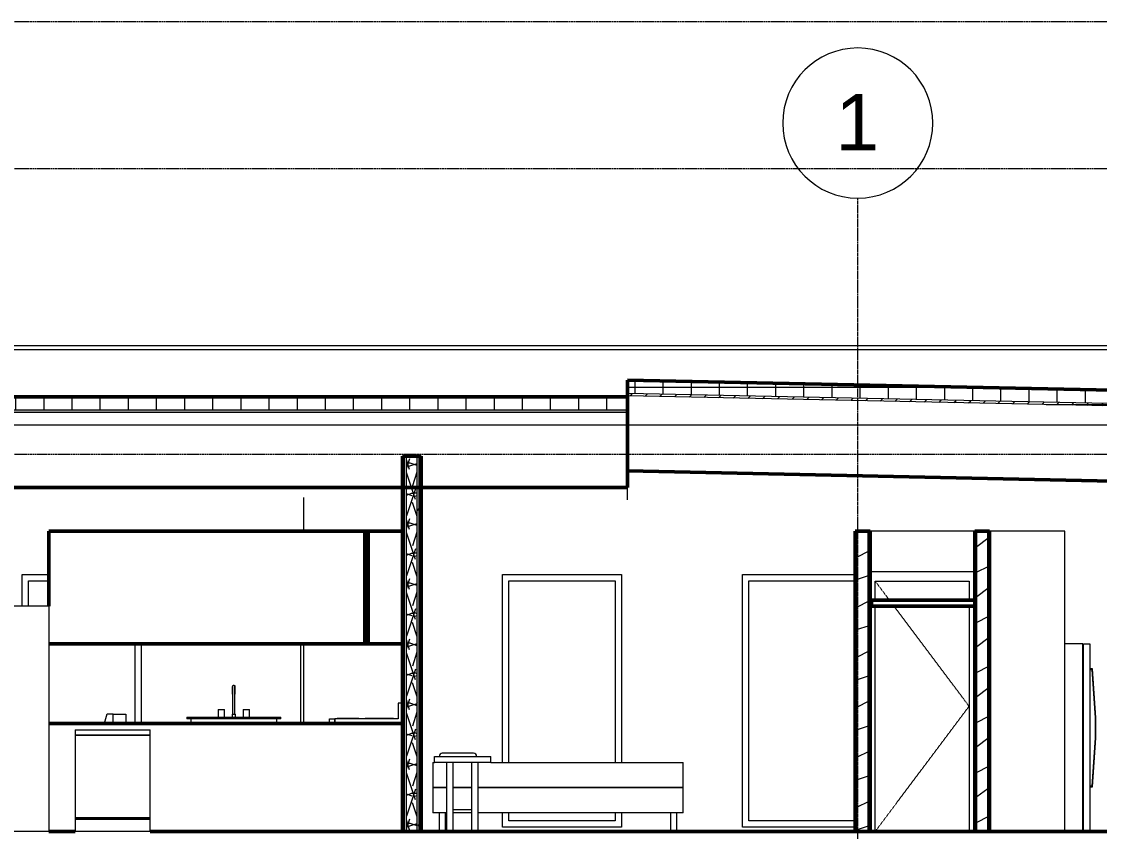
# Model space of a CAD drawing. Header units: inches. Extents: x 9609 to 15463, y -232 to 527.
# Drawn here: x 14373.2 to 14717.9, y 268 to 527 of the extents above; entities that cross this region are included whole.
import ezdxf

# ---------------------------------------------------------------- set-up
doc = ezdxf.new("R2010")
doc.units = ezdxf.units.IN
doc.header["$MEASUREMENT"] = 0
for name, pattern in [('Aligning Line 1_8_', [0.25, 0.125, -0.125]), ('Dash 1_16_', [0.125, 0.0625, -0.0625]), ('Grid Line 1_2_', [0.875, 0.5, -0.125, 0.125, -0.125])]:
    doc.linetypes.add(name, pattern=pattern)
for name, color, linetype, lineweight in [('0-3', 7, 'Continuous', 13), ('0-6', 90, 'Continuous', 5), ('A-DOOR-2', 250, 'Dash 1_16_', 9), ('A-DOOR-FRAM-1', 250, 'Continuous', 9), ('A-FLOR-1', 192, 'Continuous', 50), ('A-FLOR-LEVL-1', 51, 'Grid Line 1_2_', 9), ('A-GLAZ', 151, 'Continuous', 13), ('A-ROOF', 132, 'Continuous', 13), ('A-ROOF-1', 132, 'Continuous', 50), ('A-ROOF-PATT-1', 132, 'Continuous', 9), ('A-WALL', 113, 'Continuous', 13), ('A-WALL-1', 7, 'Continuous', 13), ('A-WALL-2', 10, 'Continuous', 50), ('A-WALL-PATT-1', 250, 'Continuous', 9), ('A-WALL-PATT-2', 253, 'Continuous', 9), ('G-ANNO-SYMB', 111, 'Aligning Line 1_8_', 9), ('G-ANNO-SYMB-1', 9, 'Aligning Line 1_8_', 9), ('G-ANNO-SYMB-2', 147, 'Aligning Line 1_8_', 9), ('I-FURN', 30, 'Continuous', 9), ('I-FURN-1', 250, 'Continuous', 9), ('I-WALL-1', 10, 'Continuous', 50), ('P-SANR-FIXT-1', 250, 'Continuous', 9), ('Q-CASE-1', 10, 'Continuous', 50), ('Q-SPCQ-1', 250, 'Continuous', 9), ('S-GRID-1', 1, 'Grid Line 1_2_', 9), ('S-GRID-IDEN', 1, 'Continuous', 9)]:
    doc.layers.add(name, color=color, linetype=linetype, lineweight=lineweight)
doc.styles.add('Arial_1', font='arial.ttf', dxfattribs={"height": 18})
pattern_1 = [(0, (3257.106, 59.024), (30.72, 7.68), [1.267, -21.773, 1.267, -21.773, -122.88]), (0, (3257.106, 59.024), (30.72, 7.68), [-46.08, 1.267, -44.813, 1.267, -21.773, -53.76]), (0, (3257.106, 59.024), (30.72, 7.68), [-115.2, 1.267, -14.093, 1.267, -37.133]), (120, (3268.626, 62.864), (-22.01108, 22.7643), [1.267, -21.773, 1.267, -21.773, -122.88]), (120, (3268.626, 62.864), (-22.01108, 22.7643), [-46.08, 1.267, -44.813, 1.267, -21.773, -53.76]), (120, (3268.626, 62.864), (-22.01108, 22.7643), [-115.2, 1.267, -14.093, 1.267, -37.133]), (240, (3272.466, 78.224), (-8.70892, -30.4443), [1.267, -21.773, 1.267, -21.773, -122.88]), (240, (3272.466, 78.224), (-8.70892, -30.4443), [-46.08, 1.267, -44.813, 1.267, -21.773, -53.76]), (240, (3272.466, 78.224), (-8.70892, -30.4443), [-115.2, 1.267, -14.093, 1.267, -37.133])]
pattern_2 = [(216.87, (3263.504, 75.018), (47.980943, 31.987086), [7.997, -71.971]), (206.565, (3273.1, 70.22), (-15.99371, -15.99413), [17.881, -17.881]), (198.435, (3273.1, 62.223), (-31.98674, -15.99388), [10.115, -40.461])]
pattern_3 = [(0, (14416.421, 59.024), (0, 9), []), (90, (14416.421, 59.024), (-9, 6e-16), [])]
pattern_4 = [(0, (14416.421, 59.024), (0, 4.798), []), (315, (14416.4212, 59.024), (4.798427, 0), [6.786, -6.786]), (45, (14416.4212, 59.024), (4.798427, 0), [6.786, -6.786])]

# ---------------------------------------------------------------- blocks, each defined once
blk = doc.blocks.new('CTR - 2nd Phase_rvt-2-BUILDING SECTION - NORTH_SOUTH - LOOKING WEST')
at = {"layer": 'A-FLOR-LEVL-1'}
blk.add_line((1814.21, 398), (4168.71, 398), dxfattribs=at)
at = {"layer": 'G-ANNO-SYMB-1'}
for p, q in [((1910.88, 526.95), (4071.98, 526.95)), ((1910.88, 388.59), (4071.98, 388.59))]:
    blk.add_line(p, q, dxfattribs=at)
blk = doc.blocks.new('Single-Flush - 30_ x 80_-V61-BUILDING SECTION - NORTH_SOUTH - LOOKING WEST')
at = {"layer": 'A-DOOR-2'}
for p, q in [((3486.91, 348), (3491.41, 342)), ((3492.91, 340), (3516.91, 308)), ((3486.91, 268), (3516.91, 308))]:
    blk.add_line(p, q, dxfattribs=at)
at = {"layer": 'A-DOOR-FRAM-1'}
for p, q in [((3518.75, 351), (3485.29, 351)), ((3486.91, 342), (3486.91, 348)), ((3486.91, 348), (3516.91, 348)), ((3516.91, 348), (3516.91, 342)), ((3486.91, 268), (3486.91, 340)), ((3516.91, 340), (3516.91, 268))]:
    blk.add_line(p, q, dxfattribs=at)
blk = doc.blocks.new('OD_CW_Closet - OD_CW_Closet-2062944-BUILDING SECTION - NORTH_SOUTH - LOOKING WEST')
at = {"layer": 'Q-CASE-1'}
for p, q in [((3485.75, 210), (3485.75, 208)), ((3518.75, 210), (3485.75, 210)), ((3485.75, 208), (3518.75, 208)), ((3518.75, 208), (3518.75, 210))]:
    blk.add_line(p, q, dxfattribs=at)
blk = doc.blocks.new('Refrigerator_-_Side-by-Side_6047 - 36_ X 30_-V63-BUILDING SECTION - NORTH_SOUTH - LOOKING WEST')
at = {"layer": 'Q-SPCQ-1'}
for p, q in [((3553.25, 328), (3547.5, 328)), ((3553.25, 268), (3553.25, 328)), ((3553.5, 268), (3553.5, 328)), ((3553.5, 328), (3555.5, 328)), ((3555.5, 328), (3555.5, 268)), ((3556.4, 320), (3555.5, 320)), ((3555.5, 319.75), (3556.17, 319.75)), ((3556.17, 319.75), (3557.25, 304.28)), ((3557.5, 304.29), (3556.4, 320)), ((3557.25, 304.28), (3557.25, 297.95)), ((3557.5, 297.94), (3557.5, 304.29)), ((3557.25, 297.95), (3556.17, 282.48)), ((3556.4, 282.23), (3557.5, 297.94)), ((3556.17, 282.48), (3555.5, 282.48)), ((3555.5, 282.23), (3556.4, 282.23))]:
    blk.add_line(p, q, dxfattribs=at)
blk = doc.blocks.new('Bed-Standard - King 78_ x 80_-1242963-BUILDING SECTION - NORTH_SOUTH - LOOKING WEST')
at = {"layer": 'I-FURN-1'}
for p, q in [((3355.89, 25), (3345.89, 25)), ((3342.89, 22), (3342.89, 14)), ((3342.89, 22), (3343.39, 22)), ((3361.39, 22), (3421.89, 22)), ((3421.89, 22), (3422.89, 22)), ((3422.89, 14), (3422.89, 22)), ((3342.89, 14), (3342.89, 6)), ((3342.89, 14), (3343.89, 14)), ((3343.89, 14), (3342.89, 14)), ((3343.89, 14), (3347.39, 14)), ((3347.39, 14), (3343.89, 14)), ((3349.39, 14), (3355.39, 14)), ((3355.39, 14), (3349.39, 14)), ((3357.39, 14), (3421.89, 14)), ((3421.89, 14), (3357.39, 14)), ((3421.89, 14), (3422.89, 14)), ((3422.89, 14), (3421.89, 14)), ((3422.89, 6), (3422.89, 14)), ((3343.89, 6), (3342.89, 6)), ((3347.39, 6), (3343.89, 6)), ((3344.89, 6), (3344.89, 0)), ((3344.89, 6), (3344.89, 0)), ((3346.89, 0), (3346.89, 6)), ((3346.89, 0), (3346.89, 6)), ((3421.89, 6), (3357.39, 6)), ((3418.89, 6), (3418.89, 0)), ((3418.89, 6), (3418.89, 0)), ((3420.89, 0), (3420.89, 6)), ((3420.89, 0), (3420.89, 6)), ((3422.89, 6), (3421.89, 6))]:
    blk.add_line(p, q, dxfattribs=at)
for centre, start, end in [((3345.89, 24), 90, 180), ((3355.89, 24), 360, 90)]:
    blk.add_arc(centre, 1, start, end, dxfattribs=at)
blk = doc.blocks.new('Table-Night Stand - 18_ x 18_ x 24_-1352623-BUILDING SECTION - NORTH_SOUTH - LOOKING WEST')
at = {"layer": 'I-FURN-1'}
for p, q in [((3343.39, 24), (3361.39, 24)), ((3343.39, 22), (3343.39, 24)), ((3361.39, 22), (3343.39, 22)), ((3347.39, 0), (3347.39, 22)), ((3349.39, 0), (3349.39, 22)), ((3355.39, 0), (3355.39, 22)), ((3357.39, 0), (3357.39, 22)), ((3361.39, 22), (3361.39, 24)), ((3349.39, 7), (3355.39, 7)), ((3349.39, 6), (3349.39, 7)), ((3355.39, 6), (3355.39, 7)), ((3355.39, 6), (3349.39, 6))]:
    blk.add_line(p, q, dxfattribs=at)
blk = doc.blocks.new('Refrigerator_-_Side-by-Side_6047 - 36_ X 30_-345559-BUILDING SECTION - NORTH_SOUTH - LOOKING WEST')
at = {"layer": 'Q-SPCQ-1'}
for p, q in [((2782.43, 0), (2782.43, 72)), ((2818.18, 72), (2782.43, 72)), ((2818.18, 72), (2818.18, 0)), ((2818.18, 0), (2782.43, 0))]:
    blk.add_line(p, q, dxfattribs=at)
blk = doc.blocks.new('Range - 24_ x 24_-V88-BUILDING SECTION - NORTH_SOUTH - LOOKING WEST')
at = {"layer": 'Q-SPCQ-1'}
for p, q in [((3335.72, 177), (3334.35, 177)), ((3334.35, 177), (3334.35, 172)), ((3312.35, 170.5), (3312.35, 172)), ((3312.35, 172), (3314.1, 172)), ((3314.1, 170.5), (3314.1, 172)), ((3334.35, 172), (3314.1, 172)), ((3314.1, 172), (3314.1, 170.5)), ((3314.85, 172.25), (3314.85, 172)), ((3314.9, 172.25), (3315.32, 172.25)), ((3315.35, 172.25), (3315.35, 172)), ((3315.35, 172.25), (3318.35, 172.25)), ((3318.35, 172.25), (3321.35, 172.25)), ((3321.35, 172), (3321.35, 172.25)), ((3321.38, 172.25), (3321.8, 172.25)), ((3321.85, 172), (3321.85, 172.25)), ((3323.85, 172.25), (3323.85, 172)), ((3323.85, 172.25), (3325.31, 172.25)), ((3325.35, 172.25), (3325.35, 172)), ((3325.35, 172.25), (3328.35, 172.25)), ((3328.35, 172.25), (3331.35, 172.25)), ((3331.35, 172), (3331.35, 172.25)), ((3331.38, 172.25), (3332.85, 172.25)), ((3332.85, 172), (3332.85, 172.25))]:
    blk.add_line(p, q, dxfattribs=at)
blk = doc.blocks.new('OD_CW_Base Cabinet - OD_CW_Base Cabinet-1964684-BUILDING SECTION - NORTH_SOUTH - LOOKING WEST')
at = {"layer": 'Q-CASE-1'}
for p, q in [((3335.72, 170.5), (3222.62, 170.5)), ((3335.72, 136), (3335.72, 170.5)), ((3222.62, 136), (3231.06, 136)), ((3255.06, 136), (3335.72, 136))]:
    blk.add_line(p, q, dxfattribs=at)
blk = doc.blocks.new('Sink Kitchen-Single - 30_ x 21_-1372827-BUILDING SECTION - NORTH_SOUTH - LOOKING WEST')
at = {"layer": 'P-SANR-FIXT-1'}
for p, q in [((2878.22, 43.87), (2878.22, 37.5)), ((2878.22, 43.87), (2878.22, 42.5)), ((2878.23, 42.5), (2878.23, 42.5)), ((2878.96, 42.5), (2878.96, 42.5)), ((2878.97, 37.5), (2878.97, 43.87)), ((2878.97, 42.5), (2878.97, 43.87)), ((2873.6, 39), (2873.6, 36.5)), ((2873.6, 39), (2875.6, 39)), ((2875.6, 36.5), (2875.6, 39)), ((2881.6, 39), (2881.6, 36.5)), ((2881.6, 39), (2883.6, 39)), ((2883.6, 36.5), (2883.6, 39)), ((2863.6, 36.5), (2893.6, 36.5)), ((2863.6, 36.5), (2863.6, 36)), ((2893.6, 36), (2863.6, 36)), ((2864.85, 36), (2864.85, 34.5)), ((2878.1, 37.5), (2878.1, 36.5)), ((2878.1, 37.5), (2879.1, 37.5)), ((2879.1, 36.5), (2879.1, 37.5)), ((2892.35, 34.5), (2892.35, 36)), ((2893.6, 36), (2893.6, 36.5))]:
    blk.add_line(p, q, dxfattribs=at)
at = {"layer": 'P-SANR-FIXT-1', "flags": 128}
for points in [[(2878.22, 46.37), (2878.22, 46.39), (2878.22, 46.4), (2878.22, 46.42), (2878.23, 46.43), (2878.23, 46.45), (2878.23, 46.46), (2878.24, 46.48), (2878.24, 46.49), (2878.24, 46.51), (2878.25, 46.52), (2878.26, 46.53), (2878.26, 46.55), (2878.27, 46.56), (2878.28, 46.57), (2878.29, 46.59), (2878.29, 46.6), (2878.3, 46.61), (2878.31, 46.62), (2878.32, 46.63), (2878.33, 46.64), (2878.35, 46.65), (2878.36, 46.66), (2878.37, 46.67), (2878.38, 46.68), (2878.39, 46.69), (2878.41, 46.7), (2878.42, 46.71), (2878.43, 46.71), (2878.45, 46.72), (2878.46, 46.72), (2878.47, 46.73), (2878.49, 46.73), (2878.5, 46.74), (2878.52, 46.74), (2878.53, 46.74), (2878.55, 46.75), (2878.56, 46.75), (2878.58, 46.75), (2878.59, 46.75), (2878.6, 46.75)], [(2878.22, 46.37), (2878.22, 46.37), (2878.22, 46.37), (2878.22, 46.36), (2878.22, 46.34), (2878.22, 46.33), (2878.22, 46.3), (2878.22, 46.28), (2878.22, 46.25), (2878.22, 46.21), (2878.22, 46.18), (2878.22, 46.14), (2878.22, 46.09), (2878.22, 46.04), (2878.22, 45.99), (2878.22, 45.94), (2878.22, 45.88), (2878.22, 45.82), (2878.22, 45.75), (2878.22, 45.69), (2878.22, 45.62), (2878.22, 45.54), (2878.22, 45.47), (2878.22, 45.39), (2878.22, 45.31), (2878.22, 45.23), (2878.22, 45.14), (2878.22, 45.05), (2878.22, 44.96), (2878.22, 44.87), (2878.22, 44.78), (2878.22, 44.69), (2878.22, 44.59), (2878.22, 44.5), (2878.22, 44.4), (2878.22, 44.3), (2878.22, 44.2), (2878.22, 44.1), (2878.22, 44), (2878.22, 43.9), (2878.22, 43.87)], [(2878.22, 46.3), (2878.22, 46.32), (2878.22, 46.34), (2878.22, 46.35), (2878.22, 46.36), (2878.22, 46.37), (2878.22, 46.37)], [(2878.22, 43.87), (2878.22, 43.97), (2878.22, 44.07), (2878.22, 44.17), (2878.22, 44.27), (2878.22, 44.37), (2878.22, 44.47), (2878.22, 44.57), (2878.22, 44.66), (2878.22, 44.76), (2878.22, 44.85), (2878.22, 44.94), (2878.22, 45.03), (2878.22, 45.12), (2878.22, 45.2), (2878.22, 45.29), (2878.22, 45.37), (2878.22, 45.45), (2878.22, 45.52), (2878.22, 45.6), (2878.22, 45.67), (2878.22, 45.74), (2878.22, 45.8), (2878.22, 45.86), (2878.22, 45.92), (2878.22, 45.98), (2878.22, 46.03), (2878.22, 46.08), (2878.22, 46.13), (2878.22, 46.17)], [(2878.6, 46.75), (2878.61, 46.75), (2878.63, 46.75), (2878.64, 46.75), (2878.66, 46.75), (2878.67, 46.74), (2878.68, 46.74), (2878.7, 46.74), (2878.71, 46.73), (2878.73, 46.73), (2878.74, 46.72), (2878.76, 46.71), (2878.77, 46.71), (2878.78, 46.7), (2878.79, 46.69), (2878.81, 46.68), (2878.82, 46.68), (2878.83, 46.67), (2878.84, 46.66), (2878.85, 46.65), (2878.86, 46.64), (2878.87, 46.63), (2878.88, 46.61), (2878.89, 46.6), (2878.9, 46.59), (2878.91, 46.58), (2878.92, 46.56), (2878.93, 46.55), (2878.93, 46.54), (2878.94, 46.52), (2878.95, 46.51), (2878.95, 46.5), (2878.95, 46.48), (2878.96, 46.47), (2878.96, 46.45), (2878.97, 46.44), (2878.97, 46.42), (2878.97, 46.41), (2878.97, 46.39), (2878.97, 46.38), (2878.97, 46.37)], [(2878.97, 43.87), (2878.97, 43.97), (2878.97, 44.07), (2878.97, 44.17), (2878.97, 44.27), (2878.97, 44.37), (2878.97, 44.47), (2878.97, 44.57), (2878.97, 44.66), (2878.97, 44.76), (2878.97, 44.85), (2878.97, 44.94), (2878.97, 45.03), (2878.97, 45.12), (2878.97, 45.2), (2878.97, 45.29), (2878.97, 45.37), (2878.97, 45.45), (2878.97, 45.52), (2878.97, 45.6), (2878.97, 45.67), (2878.97, 45.74), (2878.97, 45.8), (2878.97, 45.86), (2878.97, 45.92), (2878.97, 45.98), (2878.97, 46.03), (2878.97, 46.08), (2878.97, 46.13), (2878.97, 46.17), (2878.97, 46.21), (2878.97, 46.24), (2878.97, 46.27), (2878.97, 46.3), (2878.97, 46.32), (2878.97, 46.34), (2878.97, 46.35), (2878.97, 46.36), (2878.97, 46.37), (2878.97, 46.37), (2878.97, 46.37)], [(2878.97, 46.37), (2878.97, 46.37), (2878.97, 46.36), (2878.97, 46.34), (2878.97, 46.33), (2878.97, 46.3), (2878.97, 46.28)], [(2878.97, 46.14), (2878.97, 46.09), (2878.97, 46.04), (2878.97, 45.99), (2878.97, 45.94), (2878.97, 45.88), (2878.97, 45.82), (2878.97, 45.75), (2878.97, 45.69), (2878.97, 45.62), (2878.97, 45.54), (2878.97, 45.47), (2878.97, 45.39), (2878.97, 45.31), (2878.97, 45.23), (2878.97, 45.14), (2878.97, 45.05), (2878.97, 44.96), (2878.97, 44.87), (2878.97, 44.78), (2878.97, 44.69), (2878.97, 44.59), (2878.97, 44.5), (2878.97, 44.4), (2878.97, 44.3), (2878.97, 44.2), (2878.97, 44.1), (2878.97, 44), (2878.97, 43.9), (2878.97, 43.87)]]:
    blk.add_lwpolyline(points, dxfattribs=at)
blk = doc.blocks.new('Dishwasher_15404 - 34_ counter-1372825-BUILDING SECTION - NORTH_SOUTH - LOOKING WEST')
at = {"layer": 'Q-SPCQ-1'}
for p, q in [((2829.77, 32.5), (2853.77, 32.5)), ((2829.77, 32.5), (2829.77, 30.79)), ((2853.77, 30.79), (2853.77, 32.5)), ((2829.77, 30.79), (2853.77, 30.79)), ((2829.77, 30.79), (2829.77, 4.33)), ((2853.77, 30.79), (2829.77, 30.79)), ((2853.77, 4.33), (2853.77, 30.79)), ((2853.77, 4.33), (2829.77, 4.33)), ((2829.77, 4.33), (2853.77, 4.33)), ((2829.77, 4.33), (2829.77, 3.94)), ((2853.77, 3.94), (2829.77, 3.94)), ((2829.77, 3.94), (2853.77, 3.94)), ((2829.77, 3.94), (2829.77, 0)), ((2853.77, 3.94), (2853.77, 4.33)), ((2853.77, 0), (2853.77, 3.94)), ((2853.77, 0), (2829.77, 0))]:
    blk.add_line(p, q, dxfattribs=at)
blk = doc.blocks.new('OD_CW_Upper Cabinet - OD_CW_Upper Cabinet-1964754-BUILDING SECTION - NORTH_SOUTH - LOOKING WEST')
at = {"layer": 'Q-CASE-1'}
for p, q in [((3323.72, 232), (3323.72, 196)), ((3324.72, 232), (3323.72, 232)), ((3324.72, 196), (3324.72, 232)), ((3324.72, 232), (3324.72, 196)), ((3335.72, 232), (3324.72, 232)), ((3335.72, 196), (3335.72, 232)), ((3323.72, 196), (3324.72, 196)), ((3324.72, 196), (3335.72, 196))]:
    blk.add_line(p, q, dxfattribs=at)
blk = doc.blocks.new('Couch-Both_Arms-Generic - 1-V90-BUILDING SECTION - NORTH_SOUTH - LOOKING WEST')
at = {"layer": 'I-FURN'}
blk.add_line((3243.25, 173.5), (3241.25, 173.5), dxfattribs=at)
blk.add_arc((3262.5, 165.37), 22.76, 159.0802, 166.9742, dxfattribs=at)
at = {"layer": 'I-FURN-1'}
for p, q in [((3243.25, 173.5), (3247.25, 173.5)), ((3243.25, 170.5), (3243.25, 173.5)), ((3247.25, 173.5), (3247.25, 170.5))]:
    blk.add_line(p, q, dxfattribs=at)
blk = doc.blocks.new('OD_CW_Upper Cabinet - OD_CW_Upper Cabinet-1964653-BUILDING SECTION - NORTH_SOUTH - LOOKING WEST')
at = {"layer": 'Q-CASE-1'}
for p, q in [((3323.72, 232), (3222.62, 232)), ((3222.62, 232), (3222.62, 208)), ((3323.72, 196), (3323.72, 232)), ((3222.62, 196), (3323.72, 196))]:
    blk.add_line(p, q, dxfattribs=at)
blk = doc.blocks.new('Single-Flush - 30_ x 80_-V76-BUILDING SECTION - NORTH_SOUTH - LOOKING WEST')
at = {"layer": 'A-DOOR-FRAM-1'}
blk.add_line((3303.22, 34.5), (3303.22, 60), dxfattribs=at)
blk = doc.blocks.new('CTR - 1st Phase - Unit Layouts_rvt-2-BUILDING SECTION - NORTH_SOUTH - LOOKING WEST')
at = {"layer": 'A-WALL-PATT-1'}
h = blk.add_hatch(dxfattribs=at)
h.set_pattern_fill('FP_41', color=256, style=0, pattern_type=2)
h.set_pattern_definition(pattern_1)
h.paths.add_polyline_path([(3481.16, 268), (3481.16, 364), (3480.54, 364), (3480.54, 268)], flags=0)
h = blk.add_hatch(dxfattribs=at)
h.set_pattern_fill('FP_41', color=256, style=0, pattern_type=2)
h.set_pattern_definition(pattern_1)
h.paths.add_polyline_path([(3519.37, 268), (3519.37, 364), (3518.75, 364), (3518.75, 268)], flags=0)
h = blk.add_hatch(dxfattribs=at)
h.set_pattern_fill('FP_41', color=256, style=0, pattern_type=2)
h.set_pattern_definition(pattern_1)
h.paths.add_polyline_path([(3523.5, 268), (3523.5, 364), (3522.87, 364), (3522.87, 268)], flags=0)
at = {"layer": 'A-WALL-PATT-2'}
h = blk.add_hatch(dxfattribs=at)
h.set_pattern_fill('FP_44', color=256, style=0, pattern_type=2)
h.set_pattern_definition(pattern_2)
h.paths.add_polyline_path([(3484.66, 268), (3484.66, 364), (3481.16, 364), (3481.16, 268)], flags=0)
h = blk.add_hatch(dxfattribs=at)
h.set_pattern_fill('FP_44', color=256, style=0, pattern_type=2)
h.set_pattern_definition(pattern_2)
h.paths.add_polyline_path([(3522.87, 268), (3522.87, 364), (3519.37, 364), (3519.37, 268)], flags=0)
at = {"layer": 'A-WALL-1'}
for p, q in [((3304.22, 364), (3304.22, 374.77)), ((3481.16, 268), (3481.16, 364)), ((3484.66, 268), (3484.66, 364)), ((3518.75, 364), (3485.29, 364)), ((3519.37, 268), (3519.37, 364)), ((3522.87, 268), (3522.87, 364)), ((3547.5, 364), (3523.5, 364)), ((3547.5, 268), (3547.5, 364)), ((3304.22, 302.5), (3304.22, 328))]:
    blk.add_line(p, q, dxfattribs=at)
at = {"layer": 'A-WALL-2'}
for p, q in [((3480.54, 364), (3480.54, 268)), ((3485.29, 364), (3480.54, 364)), ((3485.29, 268), (3485.29, 364)), ((3518.75, 364), (3518.75, 268)), ((3523.5, 364), (3518.75, 364)), ((3523.5, 268), (3523.5, 364)), ((3480.54, 268), (3485.29, 268)), ((3518.75, 268), (3523.5, 268))]:
    blk.add_line(p, q, dxfattribs=at)
at = {"layer": '0-3'}
for name, p in [('OD_CW_Upper Cabinet - OD_CW_Upper Cabinet-1964653-BUILDING SECTION - NORTH_SOUTH - LOOKING WEST', (0, 132)), ('OD_CW_Upper Cabinet - OD_CW_Upper Cabinet-1964754-BUILDING SECTION - NORTH_SOUTH - LOOKING WEST', (0, 132)), ('Single-Flush - 30_ x 80_-V61-BUILDING SECTION - NORTH_SOUTH - LOOKING WEST', (0, 0)), ('OD_CW_Closet - OD_CW_Closet-2062944-BUILDING SECTION - NORTH_SOUTH - LOOKING WEST', (0, 132)), ('Refrigerator_-_Side-by-Side_6047 - 36_ X 30_-345559-BUILDING SECTION - NORTH_SOUTH - LOOKING WEST', (404.44, 268)), ('Single-Flush - 30_ x 80_-V76-BUILDING SECTION - NORTH_SOUTH - LOOKING WEST', (0, 268)), ('Refrigerator_-_Side-by-Side_6047 - 36_ X 30_-V63-BUILDING SECTION - NORTH_SOUTH - LOOKING WEST', (0, 0)), ('Sink Kitchen-Single - 30_ x 21_-1372827-BUILDING SECTION - NORTH_SOUTH - LOOKING WEST', (403.2, 268)), ('Range - 24_ x 24_-V88-BUILDING SECTION - NORTH_SOUTH - LOOKING WEST', (0, 132)), ('Couch-Both_Arms-Generic - 1-V90-BUILDING SECTION - NORTH_SOUTH - LOOKING WEST', (0, 132)), ('OD_CW_Base Cabinet - OD_CW_Base Cabinet-1964684-BUILDING SECTION - NORTH_SOUTH - LOOKING WEST', (0, 132)), ('Dishwasher_15404 - 34_ counter-1372825-BUILDING SECTION - NORTH_SOUTH - LOOKING WEST', (401.3, 268)), ('Bed-Standard - King 78_ x 80_-1242963-BUILDING SECTION - NORTH_SOUTH - LOOKING WEST', (2.56, 268)), ('Table-Night Stand - 18_ x 18_ x 24_-1352623-BUILDING SECTION - NORTH_SOUTH - LOOKING WEST', (2.56, 268))]:
    blk.add_blockref(name, p, dxfattribs=at)
blk = doc.blocks.new('CTR  - Topography_rvt-2-BUILDING SECTION - NORTH_SOUTH - LOOKING WEST')
at = {"layer": 'G-ANNO-SYMB-2'}
blk.add_line((1910.88, 480), (4071.98, 480), dxfattribs=at)
blk = doc.blocks.new('CTR - 1st Phase - Common Walls_rvt-2-BUILDING SECTION - NORTH_SOUTH - LOOKING WEST')
at = {"layer": 'A-WALL-PATT-1'}
h = blk.add_hatch(dxfattribs=at)
h.set_pattern_fill('FP_41', color=256, style=0, pattern_type=2)
h.set_pattern_definition(pattern_1)
h.paths.add_polyline_path([(3336.35, 268), (3336.35, 388), (3335.72, 388), (3335.72, 268)], flags=0)
h = blk.add_hatch(dxfattribs=at)
h.set_pattern_fill('FP_41', color=256, style=0, pattern_type=2)
h.set_pattern_definition(pattern_1)
h.paths.add_polyline_path([(3336.97, 268), (3336.97, 388), (3336.35, 388), (3336.35, 268)], flags=0)
h = blk.add_hatch(dxfattribs=at)
h.set_pattern_fill('FP_41', color=256, style=0, pattern_type=2)
h.set_pattern_definition(pattern_1)
h.paths.add_polyline_path([(3341.1, 268), (3341.1, 388), (3340.47, 388), (3340.47, 268)], flags=0)
h = blk.add_hatch(dxfattribs=at)
h.set_pattern_fill('FP_41', color=256, style=0, pattern_type=2)
h.set_pattern_definition(pattern_1)
h.paths.add_polyline_path([(3341.72, 268), (3341.72, 388), (3341.1, 388), (3341.1, 268)], flags=0)
at = {"layer": 'A-WALL-PATT-2'}
h = blk.add_hatch(dxfattribs=at)
h.set_pattern_fill('FP_49', color=256, style=0, pattern_type=2)
h.set_pattern_definition([(161.57, (3257.586, 59.504), (-3.8399538, -1.54e-05), [0, -27.322, 3.034, 0]), (18.43, (3256.626, 59.504), (-3.8399538, 1.54e-05), [0, -27.322, 3.034, 0]), (108.43, (3257.586, 59.504), (1.919622, -9.6005246), [9.106, -21.25]), (71.57, (3256.626, 59.504), (1.919622, 9.6005246), [9.106, -21.25])])
h.paths.add_polyline_path([(3340.47, 268), (3340.47, 388), (3336.97, 388), (3336.97, 268)], flags=0)
at = {"layer": 'A-FLOR-LEVL-1'}
blk.add_line((1814.21, 398), (4168.71, 398), dxfattribs=at)
at = {"layer": 'A-WALL-1'}
for p, q in [((3336.35, 268), (3336.35, 388)), ((3336.97, 268), (3336.97, 388)), ((3340.47, 268), (3340.47, 388)), ((3341.1, 268), (3341.1, 388))]:
    blk.add_line(p, q, dxfattribs=at)
at = {"layer": 'G-ANNO-SYMB-2'}
for p, q in [((1910.88, 526.95), (4071.98, 526.95)), ((1910.88, 526.95), (4071.98, 526.95)), ((1910.88, 480), (4071.98, 480))]:
    blk.add_line(p, q, dxfattribs=at)
at = {"layer": 'I-WALL-1'}
for p, q in [((3335.72, 388), (3335.72, 268)), ((3341.72, 388), (3335.72, 388)), ((3341.72, 268), (3341.72, 388)), ((3335.72, 268), (3341.72, 268))]:
    blk.add_line(p, q, dxfattribs=at)
blk = doc.blocks.new('Basic Wall _ EXT - FIBER CEMENT - SMALL - ___-1939673-BUILDING SECTION - NORTH_SOUTH - LOOKING WEST')
at = {"layer": 'A-WALL'}
blk.add_line((3855.16, 423.28), (2073.48, 423.28), dxfattribs=at)
blk = doc.blocks.new('_THE_ WINDOW _ DOOR - Window - 3rd Floor-V134-BUILDING SECTION - NORTH_SOUTH - LOOKING WEST')
at = {"layer": 'A-GLAZ'}
for p, q in [((3216.11, 348.12), (3222.62, 348.12)), ((3216.11, 340), (3216.11, 348.12)), ((3250.14, 328), (3250.14, 302.5))]:
    blk.add_line(p, q, dxfattribs=at)
blk = doc.blocks.new('_THE_ WINDOW _ DOOR - Window - 3rd Floor-V135-BUILDING SECTION - NORTH_SOUTH - LOOKING WEST')
at = {"layer": 'A-GLAZ'}
for p, q in [((3369.71, 348.12), (3403.74, 348.12)), ((3369.71, 290), (3369.71, 348.12)), ((3403.74, 348.12), (3403.74, 290)), ((3369.71, 271.37), (3369.71, 274)), ((3403.74, 274), (3403.74, 271.37)), ((3403.74, 271.37), (3369.71, 271.37))]:
    blk.add_line(p, q, dxfattribs=at)
blk = doc.blocks.new('_THE_ WINDOW _ DOOR - Window - 3rd Floor-V150-BUILDING SECTION - NORTH_SOUTH - LOOKING WEST')
at = {"layer": 'A-GLAZ'}
for p, q in [((3446.51, 348.12), (3480.54, 348.12)), ((3446.51, 271.37), (3446.51, 348.12)), ((3480.54, 271.37), (3446.51, 271.37))]:
    blk.add_line(p, q, dxfattribs=at)
blk = doc.blocks.new('Grid - Grid Head - Circle-50561-BUILDING SECTION - NORTH_SOUTH - LOOKING WEST')
at = {"layer": 'S-GRID-IDEN'}
for start, end in [(360, 180), (180, 360)]:
    blk.add_arc((3481.32, 494.5), 24, start, end, dxfattribs=at)

msp = doc.modelspace()

# ---------------------------------------------------------------- hatches: boundary and pattern name
at = {"layer": 'A-ROOF-PATT-1'}
h = msp.add_hatch(dxfattribs=at)
h.set_pattern_fill('FP_51', color=256, style=0, pattern_type=2)
h.set_pattern_definition(pattern_3)
h.paths.add_polyline_path([(15011.789, 398.7554), (15011.789, 402.7562), (15011.164, 402.7693), (15011.164, 402.5193), (14831.164, 402.5184), (14961.1584, 399.8102)], flags=0)
h.paths.add_polyline_path([(14831.164, 402.5193), (14831.164, 406.5193), (14566.989, 412.0229), (14566.989, 408.022), (14826.0894, 402.625)], flags=0)
h = msp.add_hatch(dxfattribs=at)
h.set_pattern_fill('FP_45', color=256, style=0, pattern_type=2)
h.set_pattern_definition(pattern_4)
h.paths.add_polyline_path([(15011.789, 398.0052), (15011.789, 398.7554), (14566.989, 408.022), (14566.989, 407.2719), (14961.1584, 399.06)], flags=0)
h = msp.add_hatch(dxfattribs=at)
h.set_pattern_fill('FP_51', color=256, style=0, pattern_type=2)
h.set_pattern_definition(pattern_3)
h.paths.add_polyline_path([(13897.49, 402.7046), (14566.989, 402.7046), (14566.989, 406.7055), (13235.489, 406.7055), (13235.489, 402.7046), (13880.6064, 402.7046)], flags=0)
h = msp.add_hatch(dxfattribs=at)
h.set_pattern_fill('FP_45', color=256, style=0, pattern_type=2)
h.set_pattern_definition(pattern_4)
h.paths.add_polyline_path([(13897.49, 401.9544), (14566.989, 401.9544), (14566.989, 402.7046), (13235.489, 402.7046), (13235.489, 401.9544), (13880.6064, 401.9544)], flags=0)

# ---------------------------------------------------------------- linework, layer by layer
at = {"layer": 'A-FLOR-1'}
for p, q in [((14390.3793, 268), (14381.939, 268)), ((15011.164, 268), (14414.3793, 268))]:
    msp.add_line(p, q, dxfattribs=at)
at = {"layer": 'A-FLOR-LEVL-1'}
msp.add_line((12974.2716, 398), (15327.2797, 398), dxfattribs=at)
at = {"layer": 'A-ROOF'}
for p, q in [((14831.164, 406.5193), (14566.989, 412.0229)), ((15011.789, 398.7554), (14566.989, 408.022)), ((15011.789, 398.0052), (14566.989, 407.2719)), ((14566.989, 406.7055), (13235.489, 406.7055)), ((14566.989, 402.7046), (13235.489, 402.7046)), ((14566.989, 401.9544), (13235.489, 401.9544)), ((14566.989, 374), (14566.989, 377.9492))]:
    msp.add_line(p, q, dxfattribs=at)
at = {"layer": 'A-ROOF-1'}
for p, q in [((14831.164, 406.7693), (14566.989, 412.273)), ((14566.989, 377.9492), (14566.989, 412.273)), ((14566.989, 406.9555), (13235.489, 406.9555)), ((14566.989, 383.2667), (15011.789, 374)), ((13235.489, 377.9492), (14566.989, 377.9492))]:
    msp.add_line(p, q, dxfattribs=at)
at = {"layer": 'A-WALL'}
for p, q in [((15011.164, 422), (13236.114, 422)), ((14373.4265, 340), (14373.4265, 350.125)), ((14373.4265, 350.125), (14381.939, 350.125)), ((14527.0265, 290), (14527.0265, 350.125)), ((14527.0265, 350.125), (14565.0515, 350.125)), ((14565.0515, 350.125), (14565.0515, 290)), ((14603.8265, 269.375), (14603.8265, 350.125)), ((14603.8265, 350.125), (14639.8515, 350.125)), ((14411.4515, 328), (14411.4515, 302.5)), ((14527.0265, 269.375), (14527.0265, 274)), ((14565.0515, 274), (14565.0515, 269.375)), ((14565.0515, 269.375), (14527.0265, 269.375)), ((14639.8515, 269.375), (14603.8265, 269.375))]:
    msp.add_line(p, q, dxfattribs=at)
at = {"layer": 'G-ANNO-SYMB'}
for p, q in [((13070.1924, 526.9531), (15231.2964, 526.9531)), ((13070.1924, 480), (15231.2964, 480))]:
    msp.add_line(p, q, dxfattribs=at)
at = {"layer": 'S-GRID-1'}
msp.add_line((14640.639, -159.8356), (14640.639, 470.5), dxfattribs=at)

# ---------------------------------------------------------------- block references
at = {"layer": '0-6'}
for name in ['CTR - 2nd Phase_rvt-2-BUILDING SECTION - NORTH_SOUTH - LOOKING WEST', 'CTR - 1st Phase - Common Walls_rvt-2-BUILDING SECTION - NORTH_SOUTH - LOOKING WEST', 'CTR  - Topography_rvt-2-BUILDING SECTION - NORTH_SOUTH - LOOKING WEST', 'CTR - 1st Phase - Unit Layouts_rvt-2-BUILDING SECTION - NORTH_SOUTH - LOOKING WEST']:
    msp.add_blockref(name, (11159.3152, 0), dxfattribs=at)
at = {"layer": 'A-GLAZ'}
for name in ['_THE_ WINDOW _ DOOR - Window - 3rd Floor-V134-BUILDING SECTION - NORTH_SOUTH - LOOKING WEST', '_THE_ WINDOW _ DOOR - Window - 3rd Floor-V135-BUILDING SECTION - NORTH_SOUTH - LOOKING WEST', '_THE_ WINDOW _ DOOR - Window - 3rd Floor-V150-BUILDING SECTION - NORTH_SOUTH - LOOKING WEST']:
    msp.add_blockref(name, (11159.3152, 0), dxfattribs=at)
at = {"layer": 'A-WALL'}
msp.add_blockref('Basic Wall _ EXT - FIBER CEMENT - SMALL - ___-1939673-BUILDING SECTION - NORTH_SOUTH - LOOKING WEST', (11159.3152, 0), dxfattribs=at)
at = {"layer": 'S-GRID-IDEN'}
msp.add_blockref('Grid - Grid Head - Circle-50561-BUILDING SECTION - NORTH_SOUTH - LOOKING WEST', (11159.3152, 0), dxfattribs=at)

# ---------------------------------------------------------------- texts
at = {"layer": 'S-GRID-IDEN', "insert": (14633.5099, 503.7879), "char_height": 18, "width": 16.968, "attachment_point": 1, "style": 'Arial_1'}
msp.add_mtext('1', dxfattribs=at)

doc.saveas('drawing.dxf')
